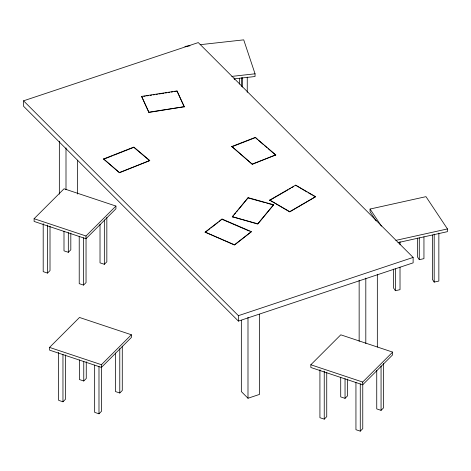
<?xml version="1.0" encoding="UTF-8"?>
<svg xmlns="http://www.w3.org/2000/svg" width="471" height="471" viewBox="0 0 471 471"><rect width="100%" height="100%" fill="white"/><g stroke="black" fill="none" stroke-linecap="round" stroke-linejoin="round"><path stroke-width="0.71" d="M232.274 216.719L248.146 197.679L273.633 204.761L257.761 224.072L232.274 216.719L257.761 223.802L273.633 204.761M232.274 216.99L233.21 215.871M234.14 214.752L235.541 213.069M236.477 211.95L237.879 210.272M238.809 209.148L248.146 197.679M34.106 218.709L64.056 188.765L115.925 206.057L115.925 208.771L85.981 238.72L34.106 221.429L34.106 218.709L85.981 236L115.925 206.057M43.197 223.66L43.197 271.643L47.524 273.086L50.014 270.589L50.014 226.239M63.997 231.214L63.997 250.849L68.319 252.291L70.815 249.795L70.815 233.068M79.222 236.395L79.222 283.654L83.544 285.09L86.04 282.6L86.04 238.244M100.017 224.32L100.017 262.853L104.338 264.296L106.835 261.799L106.835 217.449M49.549 347.415L79.499 317.466L131.368 334.757L131.368 337.472L101.418 367.421L49.549 350.13L49.549 347.415L101.418 364.701L131.368 334.757M58.639 352.361L58.639 400.344L62.961 401.787L65.457 399.29L65.457 354.94M79.434 359.915L79.434 379.549L83.761 380.992L86.258 378.496L86.258 361.769M94.659 365.096L94.659 412.355L98.987 413.791L101.477 411.301L101.477 366.944M115.46 353.02L115.46 391.554L119.781 392.997L122.277 390.5L122.277 346.15M310.831 364.766L340.78 334.822L392.649 352.108L392.649 354.828L362.699 384.778L310.831 367.486L310.831 364.766L362.699 382.058L392.649 352.108M319.921 369.711L319.921 417.7L324.242 419.143L326.739 416.647L326.739 372.296M340.716 377.271L340.716 396.906L345.043 398.342L347.539 395.852L347.539 379.126M355.941 382.446L355.941 429.711L360.268 431.148L362.764 428.651L362.764 384.301M376.741 370.377L376.741 408.91L381.063 410.353L383.559 407.857L383.559 363.506M205.144 232.138L222.047 219.044L251.396 231.679L234.493 245.044L205.144 232.138L234.493 244.767L251.396 231.679M205.144 232.409L209.654 228.918M210.778 228.046L218.102 222.377M219.233 221.5L222.047 219.044M269.718 200.104L295.6 185.162L315.599 196.707L289.718 211.921L269.718 200.104L289.718 211.65L315.599 196.707M269.718 200.375L288.022 189.807M289.288 189.077L290.548 188.347M291.814 187.617L293.704 186.528M103.591 158.98L133.829 147.07L149.772 160.564L119.534 172.745L103.591 158.98L119.534 172.745M104.262 158.986L112.328 155.813M113.67 155.283L133.829 147.341L149.219 160.37M119.534 172.468L149.772 160.564M231.85 146.516L255.3 137.385L275.77 154.906L252.321 164.308L231.85 146.516L252.321 164.308M231.85 146.793L254.628 137.921M252.321 164.038L275.77 154.906M23.55 100.818L198.273 42.578L413.126 257.425L413.126 262.859L238.403 321.098L23.55 106.252L23.55 100.818L238.403 315.664L238.403 321.098M238.403 315.664L413.126 257.425M241.34 320.256L241.34 391.589L247.993 398.248L259.521 394.404L259.521 314.245M376.141 220.899L370.065 211.762L370.065 209.047L425.984 196.654L447.45 228.935L447.45 231.655L397.983 242.618M395.834 240.375L447.45 228.935M417.494 238.085L417.494 256.989L419.284 259.68L423.947 258.65L423.947 236.836M393.573 269.112L393.573 288.017L395.357 290.707L400.02 289.671L400.02 267.134M432.402 235.058L432.402 279.409L434.191 282.1L438.854 281.069L438.854 233.08M141.618 96.402L176.972 90.932L184.296 106.705L148.936 112.445L141.618 96.402L148.936 112.445M143.785 96.337L145.227 96.113M146.669 95.89L148.836 95.554M150.278 95.33L151.721 95.113M153.163 94.889L154.606 94.665M156.048 94.441L157.491 94.218M158.933 93.994L163.985 93.211M165.427 92.987L166.875 92.763M168.318 92.546L169.76 92.322M171.203 92.098L172.645 91.874M174.087 91.651L176.254 91.315M148.936 112.175L184.296 106.705M184.903 46.388L189.99 45.822M200.151 44.692L243.719 39.852L255.046 73.806L255.046 76.526L233.993 78.863M231.814 76.39L255.046 73.806M248.146 197.95L265.138 202.671M266.557 203.066L273.633 205.032M222.047 219.321L249.395 231.09M306.851 191.927L295.6 185.162M308.099 192.651L312.473 195.177M313.721 195.895L314.975 196.619M257.513 139.551L255.3 137.385M258.62 140.499L263.595 144.762M264.702 145.71L266.916 147.606M268.023 148.548L275.77 155.177M370.065 209.047L381.404 226.104M184.296 106.976L176.972 90.932M434.191 234.111L434.191 282.1M419.284 237.867L419.284 259.68M400.02 241.688L400.02 244.596M395.357 268.894L395.357 290.707M381.063 366.002L381.063 410.353M377.33 274.24L377.33 347.045M365.808 278.078L365.808 343.53M362.699 382.058L362.699 384.778M360.268 383.889L360.268 431.148M359.149 280.251L359.149 341.292M345.043 378.713L345.043 398.342M324.242 371.154L324.242 419.143M247.993 317.348L247.993 398.248M247.251 77.114L247.251 92.381M242.353 77.656L242.353 87.111M241.411 77.739L241.411 86.464M239.392 78.251L239.392 84.068M234.487 78.068L234.487 79.522M119.781 348.646L119.781 392.997M104.338 219.945L104.338 264.296M101.418 364.701L101.418 367.421M98.987 366.532L98.987 413.791M85.981 236L85.981 238.72M83.761 361.357L83.761 380.992M83.544 237.831L83.544 285.09M77.527 160.193L77.527 194.023M68.319 232.656L68.319 252.291M65.999 147.859L65.999 189.778M62.961 354.528L62.961 401.787M59.34 141.206L59.34 194.152M47.524 225.097L47.524 273.086"/></g></svg>
